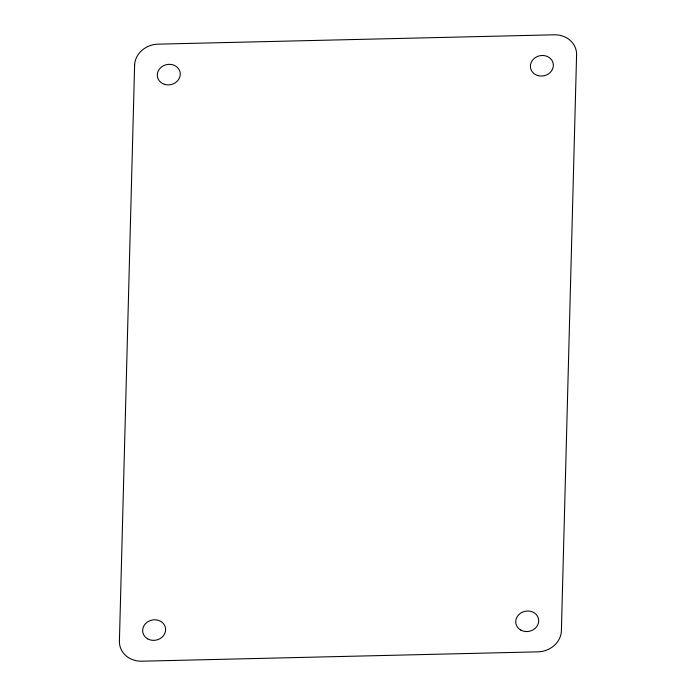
<?xml version="1.0" encoding="UTF-8"?>
<svg xmlns="http://www.w3.org/2000/svg" width="696" height="696" viewBox="0 0 696 696"><rect width="100%" height="100%" fill="white"/><g stroke="black" fill="none" stroke-linecap="round" stroke-linejoin="round"><path stroke-width="1.04" d="M134.606 65.267L119.416 641.173A23.081 20.454 -12.2 0 0 141.836 661.2L537.886 651.847A23.081 20.454 -12.2 0 0 561.394 630.733L576.584 54.827A23.081 20.454 -12.2 0 0 554.164 34.8L158.114 44.152A23.081 20.454 -12.2 0 0 134.606 65.267M520.791 630.071A11.536 10.223 -12.2 0 0 538.678 621.485A11.536 10.223 -12.2 0 0 522.2 612.263A11.536 10.223 -12.2 0 0 520.791 630.071M537.712 75.525A11.536 10.223 -12.2 0 0 553.224 63.693A11.536 10.223 -12.2 0 0 534.685 58.072A11.536 10.223 -12.2 0 0 537.712 75.525M164.421 84.312A11.536 10.223 -12.2 0 0 180.16 72.732A11.536 10.223 -12.2 0 0 161.759 66.79A11.536 10.223 -12.2 0 0 164.421 84.312M147.7 638.876A11.536 10.223 -12.2 0 0 165.587 630.298A11.536 10.223 -12.2 0 0 149.109 621.058A11.536 10.223 -12.2 0 0 147.7 638.876"/></g></svg>
